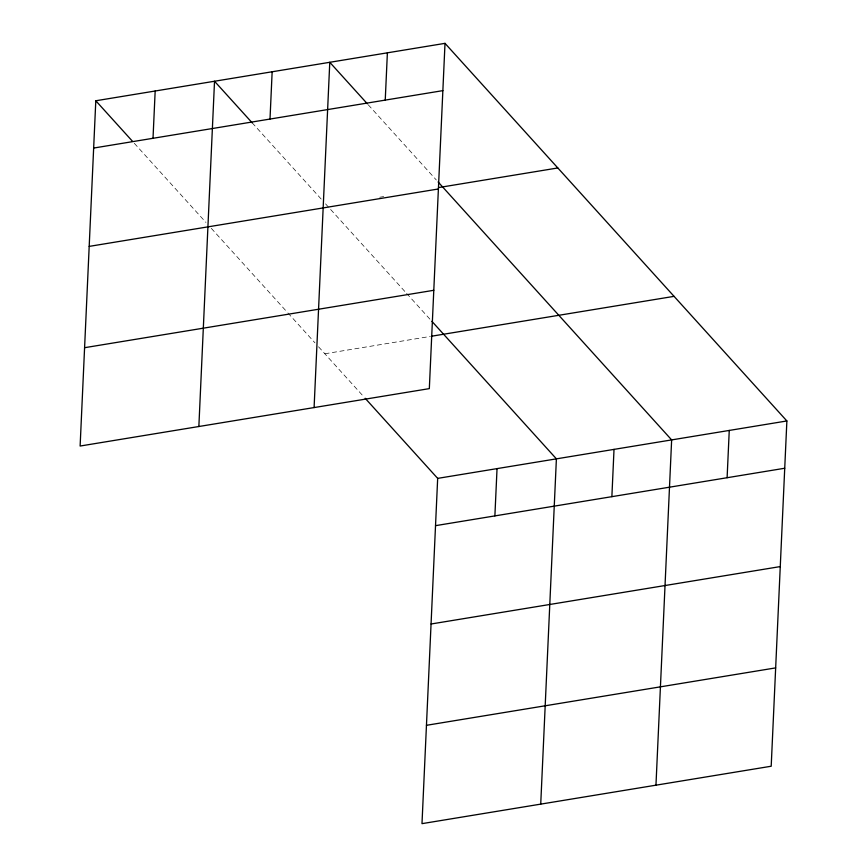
<?xml version="1.0" encoding="UTF-8"?>
<svg xmlns="http://www.w3.org/2000/svg" width="867" height="867" viewBox="0 0 867 867"><rect width="100%" height="100%" fill="white"/><g stroke="black" fill="none" stroke-linecap="round" stroke-linejoin="round"><path stroke-width="0.65" stroke-dasharray="4.33 3.25" d="M379.724 197.243L383.658 196.592M324.854 353.769L430.39 336.407M368.269 104.82L436.318 179.989M252.134 122.778L321.971 199.919M325.558 203.875L404.835 291.442M406.645 293.436L430.065 319.316M134.298 143.293L205.934 222.407M211.32 228.357L286.11 310.971M287.909 312.954L314.938 342.812M318.547 346.8L364.248 397.281"/><path stroke-width="1.3" d="M95.803 100.767L80.122 446.039L429.328 388.622L445.009 43.35L95.803 100.767L132.51 141.31M153.015 138.286L155.171 91.002M198.857 426.521L214.528 81.249L252.134 122.778M270.005 119.061L272.151 71.766M314.092 407.577L329.774 62.294L367.38 103.834M385.241 100.106L387.386 52.822M365.148 398.267L437.672 478.378L421.991 823.65L771.197 766.233L786.878 420.961L445.009 43.35M494.884 515.898L497.04 468.613M540.726 804.132L556.397 458.849L431.874 321.299M611.874 496.661L614.02 449.377M655.961 785.177L671.643 439.905L438.106 181.962M727.11 477.717L729.255 430.433M93.658 148.051L442.864 90.634M438.659 187.554L557.828 167.96M89.193 246.391L438.399 188.973M84.587 347.7L433.793 290.293M431.712 336.19L674.06 296.351M437.672 478.378L786.878 420.961M435.527 525.662L784.733 468.245M431.062 624.002L780.267 566.584M426.456 725.311L775.662 667.893"/></g></svg>
